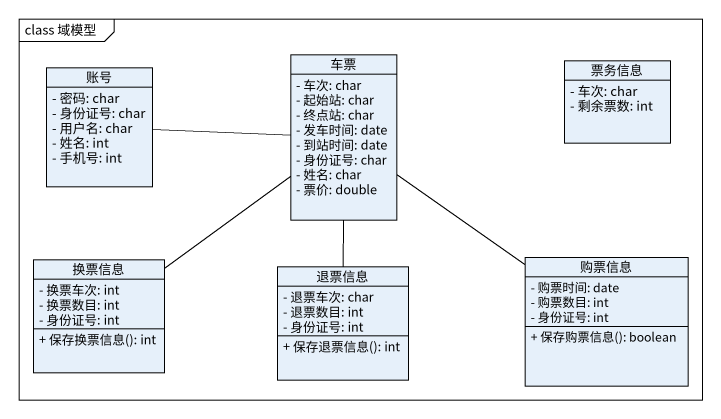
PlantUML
@startuml
mainframe class 域模型
hide circle
hide empty members
skinparam classAttributeIconSize 0
class 账号 {
  - 密码: char
  - 身份证号: char
  - 用户名: char
  - 姓名: int
  - 手机号: int
}
class 车票 {
  - 车次: char
  - 起始站: char
  - 终点站: char
  - 发车时间: date
  - 到站时间: date
  - 身份证号: char
  - 姓名: char
  - 票价: double
}
class 票务信息 {
  - 车次: char
  - 剩余票数: int
}
class 换票信息 {
  - 换票车次: int
  - 换票数目: int
  - 身份证号: int
  + 保存换票信息(): int
}
class 退票信息 {
  - 退票车次: char
  - 退票数目: int
  - 身份证号: int
  + 保存退票信息(): int
}
class 购票信息 {
  - 购票时间: date
  - 购票数目: int
  - 身份证号: int
  + 保存购票信息(): boolean
}
车票 -left- 账号
车票 -- 换票信息
车票 -- 退票信息
车票 -- 购票信息
@enduml
